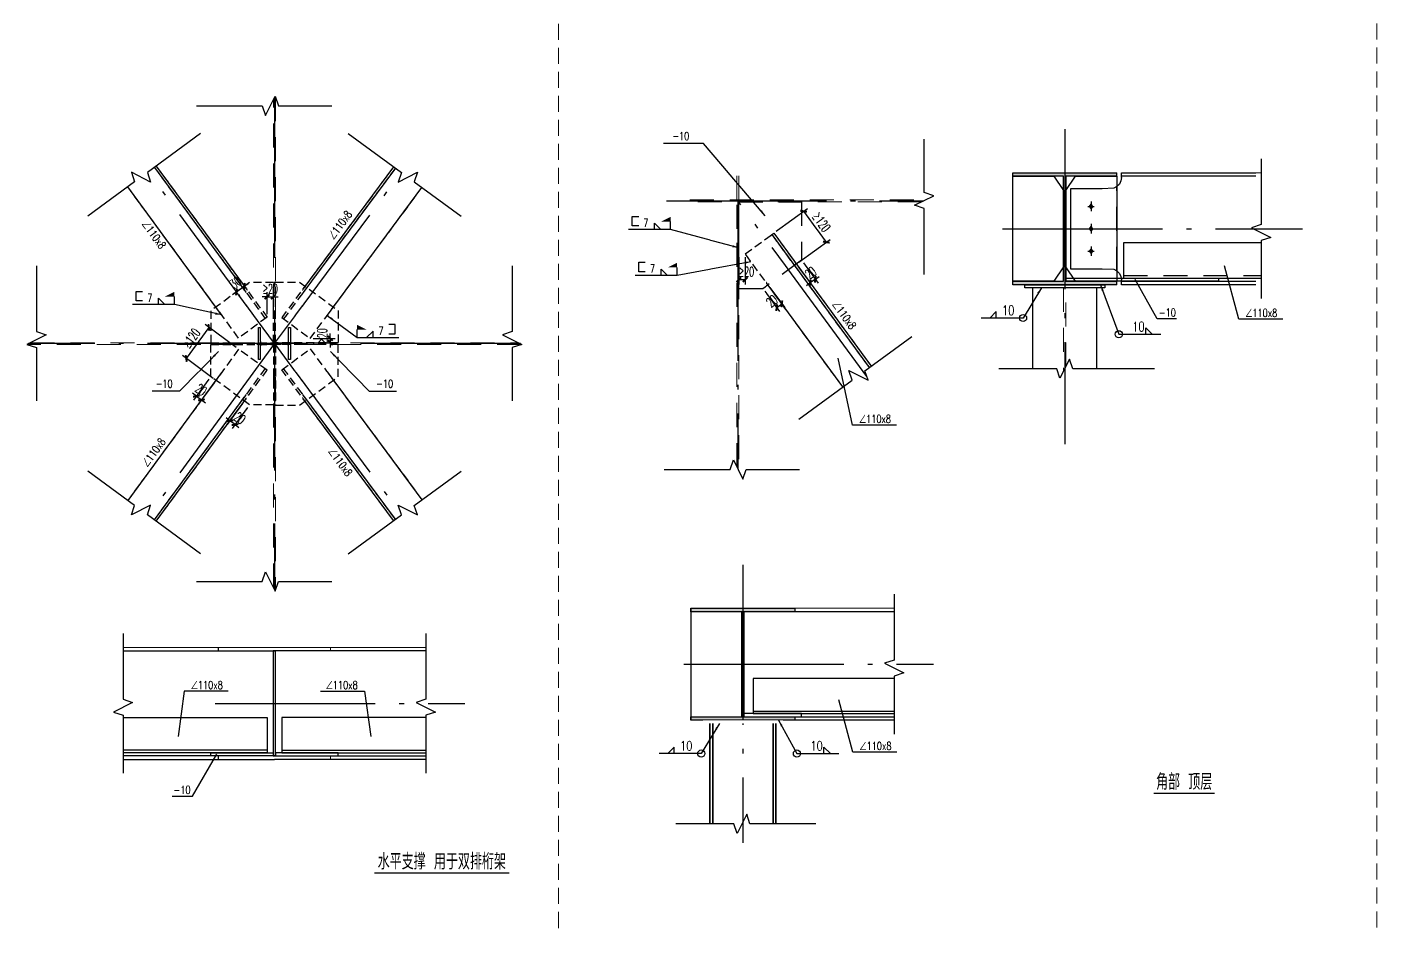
# Model space of a CAD drawing. Header units: millimetres. Extents: x 110450 to 212050, y -76471 to -19021.
# Drawn here: x 112200 to 154376, y -76471 to -48320 of the extents above; entities that cross this region are included whole.
import ezdxf
from ezdxf.enums import TextEntityAlignment as Align

# ---------------------------------------------------------------- set-up
doc = ezdxf.new("R2010")
doc.units = ezdxf.units.MM
doc.header["$LTSCALE"] = 100
for name, pattern in [('2', [5, 1.5, -1, 1.5, -1]), ('CENTER1', [13.3, 10, -1.5, 0.3, -1.5]), ('DASHED', [0.75, 0.5, -0.25]), ('HIDDEN', [0.375, 0.25, -0.125])]:
    doc.linetypes.add(name, pattern=pattern)
for name, color, linetype in [('1', 2, 'Continuous'), ('10', 7, 'Continuous'), ('60', 2, 'Continuous'), ('Continuous Line', 7, 'Continuous'), ('DIM', 144, 'Continuous'), ('LAYERDIM', 1, 'Continuous'), ('TEXT', 7, 'Continuous'), ('字符串标注', 253, 'Continuous'), ('柱', 2, 'Continuous'), ('梁构件', 4, 'Continuous'), ('轴线', 21, 'CENTER1'), ('轴线__点划线', 253, 'Continuous')]:
    doc.layers.add(name, color=color, linetype=linetype)
for name, color, linetype, lineweight in [('FRAME', 7, 'Continuous', 13), ('HIDDEN', 11, 'HIDDEN', 13), ('尺寸标注', 9, 'Continuous', 18), ('梁', 4, 'Continuous', 18)]:
    doc.layers.add(name, color=color, linetype=linetype, lineweight=lineweight)
doc.styles.add('hzfs', font='ROMANS-H.shx', dxfattribs={"width": 0.75, "bigfont": 'HZFS.shx'})
doc.styles.add('romans', font='romans.shx', dxfattribs={"width": 0.75})
doc.styles.get("Standard").update_dxf_attribs({"font": 'romans-h.shx', "width": 0.75, "bigfont": 'hzfs.shx'})
doc.styles.add('STANDRAD', font='romans-h.shx', dxfattribs={"width": 0.6, "bigfont": 'hzfs.shx'})
doc.dimstyles.new('10', dxfattribs={"dimtxt": 300, "dimasz": 150, "dimexe": 150, "dimexo": 100, "dimgap": 100, "dimtad": 1, "dimdec": 0, "dimlfac": 0.1, "dimtxsty": 'STANDRAD', "dimblk": 'ARCHTICK', "dimcen": 0.09, "dimclrd": 4, "dimclre": 4, "dimclrt": 7, "dimadec": 0, "dimazin": 0, "dimtfac": 1, "dimtdec": 0, "dimtix": 1, "dimtmove": 2, "dimatfit": 3, "dimldrblk": 'OBLIQUE', "dimfxl": 1, "dimarcsym": 0})
doc.dimstyles.new('ISO-Arrow', dxfattribs={"dimtxt": 300, "dimasz": 200, "dimexe": 100, "dimexo": 50, "dimgap": 50, "dimtad": 1, "dimdec": 0, "dimlfac": 0.2, "dimzin": 0, "dimdsep": 46, "dimtxsty": 'romans', "dimcen": 0.09, "dimclrd": 256, "dimclre": 256, "dimclrt": 7, "dimadec": 0, "dimazin": 0, "dimtfac": 1, "dimtdec": 0, "dimtix": 1, "dimtmove": 2, "dimatfit": 3, "dimfxl": 150, "dimtolj": 1, "dimtzin": 0, "dimarcsym": 0})

# ---------------------------------------------------------------- blocks, each defined once
blk = doc.blocks.new('_ArchTick')
at = {"color": 0, "linetype": 'ByBlock', "const_width": 0.4}
blk.add_lwpolyline([(-0.5, -0.5), (0.5, 0.5)], dxfattribs=at)
blk = doc.blocks.new('*D73')
at = {"layer": 'Defpoints', "color": 0, "ltscale": 5, "transparency": 16777216}
for p in [(118989, -56420), (118989, -56420), (118745, -56599)]:
    blk.add_point(p, dxfattribs=at)
at = {"layer": 'DIM', "color": 4, "lineweight": -2, "ltscale": 5, "transparency": 16777216}
for p, q in [((118745, -56599), (118989, -56420)), ((118989, -56420), (119110, -56332)), ((119048, -56501), (119078, -56541)), ((118745, -56599), (118624, -56688)), ((118804, -56680), (118834, -56720))]:
    blk.add_line(p, q, dxfattribs=at)
at = {"layer": 'DIM', "color": 4, "lineweight": -2, "ltscale": 5, "transparency": 16777216, "xscale": 150, "yscale": 150, "zscale": 150}
for p, rotation in [((118745, -56599), 36.25383773695166), ((118989, -56420), 216.2538377369517)]:
    blk.add_blockref('_ArchTick', p, dxfattribs=dict(at, rotation=rotation))
at = {"layer": 'DIM', "color": 7, "ltscale": 5, "transparency": 16777216, "insert": (118719, -56308), "char_height": 300, "attachment_point": 5, "rotation": 36.2538, "style": 'STANDRAD'}
blk.add_mtext('30', dxfattribs=at)
blk = doc.blocks.new('_OBLIQUE')
at = {"color": 0, "linetype": 'ByBlock'}
blk.add_line((-0.5, -0.5), (0.5, 0.5), dxfattribs=at)
blk = doc.blocks.new('*D74')
at = {"layer": 'Defpoints', "color": 0, "ltscale": 5, "transparency": 16777216}
for p in [(119899, -56751), (119699, -57388), (119899, -57388)]:
    blk.add_point(p, dxfattribs=at)
at = {"layer": 'DIM', "color": 4, "lineweight": -2, "ltscale": 5, "transparency": 16777216}
for p, q in [((119699, -56751), (119549, -56751)), ((119699, -57288), (119699, -56601)), ((119699, -56751), (119899, -56751)), ((119899, -57288), (119899, -56601)), ((119899, -56751), (120049, -56751))]:
    blk.add_line(p, q, dxfattribs=at)
at = {"layer": 'DIM', "color": 4, "lineweight": -2, "ltscale": 5, "transparency": 16777216, "xscale": 150, "yscale": 150, "zscale": 150}
blk.add_blockref('_ArchTick', (119699, -56751), dxfattribs=at)
at = {"layer": 'DIM', "color": 4, "lineweight": -2, "ltscale": 5, "transparency": 16777216, "xscale": 150, "yscale": 150, "zscale": 150, "rotation": 180}
blk.add_blockref('_ArchTick', (119899, -56751), dxfattribs=at)
at = {"layer": 'DIM', "color": 7, "ltscale": 5, "transparency": 16777216, "insert": (119799, -56501), "char_height": 300, "attachment_point": 5, "style": 'STANDRAD'}
blk.add_mtext('≥20', dxfattribs=at)
blk = doc.blocks.new('*D75')
at = {"layer": 'Defpoints', "color": 0, "ltscale": 5, "transparency": 16777216}
for p in [(117941, -59239), (118102, -59357), (117651, -59972)]:
    blk.add_point(p, dxfattribs=at)
at = {"layer": 'DIM', "color": 4, "lineweight": -2, "ltscale": 5, "transparency": 16777216}
for p, q in [((117882, -59319), (117401, -59975)), ((118043, -59437), (117562, -60093)), ((117490, -59854), (117369, -59765)), ((117490, -59854), (117651, -59972)), ((117651, -59972), (117772, -60061))]:
    blk.add_line(p, q, dxfattribs=at)
at = {"layer": 'DIM', "color": 4, "lineweight": -2, "ltscale": 5, "transparency": 16777216, "xscale": 150, "yscale": 150, "zscale": 150}
for p, rotation in [((117490, -59854), 323.7466808958038), ((117651, -59972), 143.7466808958038)]:
    blk.add_blockref('_ArchTick', p, dxfattribs=dict(at, rotation=rotation))
at = {"layer": 'DIM', "color": 7, "ltscale": 5, "transparency": 16777216, "insert": (117636, -59654), "char_height": 300, "attachment_point": 5, "rotation": 323.7467, "style": 'STANDRAD'}
blk.add_mtext('20', dxfattribs=at)
blk = doc.blocks.new('*D76')
at = {"layer": 'Defpoints', "color": 0, "ltscale": 5, "transparency": 16777216}
for p in [(118989, -60007), (119150, -60126), (118538, -60622)]:
    blk.add_point(p, dxfattribs=at)
at = {"layer": 'DIM', "color": 4, "lineweight": -2, "ltscale": 5, "transparency": 16777216}
for p, q in [((118930, -60088), (118449, -60743)), ((119091, -60206), (118611, -60862)), ((118538, -60622), (118417, -60534)), ((118699, -60741), (118538, -60622)), ((118699, -60741), (118820, -60829))]:
    blk.add_line(p, q, dxfattribs=at)
at = {"layer": 'DIM', "color": 4, "lineweight": -2, "ltscale": 5, "transparency": 16777216, "xscale": 150, "yscale": 150, "zscale": 150}
for p, rotation in [((118538, -60622), 323.7456436305831), ((118699, -60741), 143.7456436305831)]:
    blk.add_blockref('_ArchTick', p, dxfattribs=dict(at, rotation=rotation))
at = {"layer": 'DIM', "color": 7, "ltscale": 5, "transparency": 16777216, "insert": (118846, -60541), "char_height": 300, "attachment_point": 5, "rotation": 323.7456, "style": 'STANDRAD'}
blk.add_mtext('20', dxfattribs=at)
blk = doc.blocks.new('*D77')
at = {"layer": 'Defpoints', "color": 0, "ltscale": 5, "transparency": 16777216}
for p in [(118812, -58389), (117174, -58676), (118102, -59357)]:
    blk.add_point(p, dxfattribs=at)
at = {"layer": 'DIM', "color": 4, "lineweight": -2, "ltscale": 5, "transparency": 16777216}
for p, q in [((117883, -57708), (117174, -58676)), ((118731, -58330), (117762, -57620)), ((118021, -59298), (117053, -58587))]:
    blk.add_line(p, q, dxfattribs=at)
at = {"layer": 'DIM', "color": 4, "lineweight": -2, "ltscale": 5, "transparency": 16777216, "xscale": 150, "yscale": 150, "zscale": 150}
for p, rotation in [((117883, -57708), 53.74616226291613), ((117174, -58676), 233.7461622629162)]:
    blk.add_blockref('_ArchTick', p, dxfattribs=dict(at, rotation=rotation))
at = {"layer": 'DIM', "color": 7, "ltscale": 5, "transparency": 16777216, "insert": (117327, -58044), "char_height": 300, "attachment_point": 5, "rotation": 53.7462, "style": 'STANDRAD'}
blk.add_mtext('≥120', dxfattribs=at)
blk = doc.blocks.new('*D78')
at = {"layer": 'Defpoints', "color": 0, "ltscale": 5, "transparency": 16777216}
for p in [(121043, -58050), (121043, -58183), (121676, -58183)]:
    blk.add_point(p, dxfattribs=at)
at = {"layer": 'DIM', "color": 4, "lineweight": -2, "ltscale": 5, "transparency": 16777216}
for p, q in [((121143, -58050), (121826, -58050)), ((121143, -58183), (121826, -58183)), ((121676, -58050), (121676, -57900)), ((121676, -58050), (121676, -58183)), ((121676, -58183), (121676, -58333))]:
    blk.add_line(p, q, dxfattribs=at)
at = {"layer": 'DIM', "color": 4, "lineweight": -2, "ltscale": 5, "transparency": 16777216, "xscale": 150, "yscale": 150, "zscale": 150}
for p, rotation in [((121676, -58050), 270), ((121676, -58183), 90)]:
    blk.add_blockref('_ArchTick', p, dxfattribs=dict(at, rotation=rotation))
at = {"layer": 'DIM', "color": 7, "ltscale": 5, "transparency": 16777216, "insert": (121426, -57972), "char_height": 300, "attachment_point": 5, "rotation": 90, "style": 'STANDRAD'}
blk.add_mtext('≥20', dxfattribs=at)
blk = doc.blocks.new('*D6')
at = {"layer": 'Defpoints', "color": 0, "ltscale": 5, "transparency": 16777216}
for p in [(135527, -54761), (137171, -55043), (136237, -55729)]:
    blk.add_point(p, dxfattribs=at)
at = {"layer": 'DIM', "color": 4, "lineweight": -2, "ltscale": 5, "transparency": 16777216}
for p, q in [((135608, -54702), (136582, -53987)), ((136461, -54076), (137171, -55043)), ((136317, -55669), (137292, -54955))]:
    blk.add_line(p, q, dxfattribs=at)
at = {"layer": 'DIM', "color": 4, "lineweight": -2, "ltscale": 5, "transparency": 16777216, "xscale": 150, "yscale": 150, "zscale": 150}
for p, rotation in [((136461, -54076), 126.2538377371842), ((137171, -55043), 306.2538377371842)]:
    blk.add_blockref('_ArchTick', p, dxfattribs=dict(at, rotation=rotation))
at = {"layer": 'DIM', "color": 7, "ltscale": 5, "transparency": 16777216, "insert": (137018, -54412), "char_height": 300, "attachment_point": 5, "rotation": 306.2538, "style": 'STANDRAD'}
blk.add_mtext('≥120', dxfattribs=at)
blk = doc.blocks.new('*D11')
at = {"layer": 'Defpoints', "color": 0, "ltscale": 5, "transparency": 16777216}
for p in [(134440, -55411), (134640, -55411), (134440, -56215)]:
    blk.add_point(p, dxfattribs=at)
at = {"layer": 'DIM', "color": 4, "lineweight": -2, "ltscale": 5, "transparency": 16777216}
for p, q in [((134440, -55511), (134440, -56365)), ((134640, -55511), (134640, -56365)), ((134640, -56215), (134440, -56215))]:
    blk.add_line(p, q, dxfattribs=at)
at = {"layer": 'DIM', "color": 4, "lineweight": -2, "ltscale": 5, "transparency": 16777216, "xscale": 150, "yscale": 150, "zscale": 150, "rotation": 180}
blk.add_blockref('_ArchTick', (134440, -56215), dxfattribs=at)
at = {"layer": 'DIM', "color": 4, "lineweight": -2, "ltscale": 5, "transparency": 16777216, "xscale": 150, "yscale": 150, "zscale": 150}
blk.add_blockref('_ArchTick', (134640, -56215), dxfattribs=at)
at = {"layer": 'DIM', "color": 7, "ltscale": 5, "transparency": 16777216, "insert": (134677, -55965), "char_height": 300, "attachment_point": 5, "style": 'STANDRAD'}
blk.add_mtext('≥20', dxfattribs=at)
blk = doc.blocks.new('*D12')
at = {"layer": 'Defpoints', "color": 0, "ltscale": 5, "transparency": 16777216}
for p in [(135188, -56497), (135350, -56379), (135782, -56969)]:
    blk.add_point(p, dxfattribs=at)
at = {"layer": 'DIM', "color": 4, "lineweight": -2, "ltscale": 5, "transparency": 16777216}
for p, q in [((135409, -56460), (135871, -57089)), ((135248, -56578), (135709, -57208)), ((135621, -57087), (135782, -56969))]:
    blk.add_line(p, q, dxfattribs=at)
at = {"layer": 'DIM', "color": 4, "lineweight": -2, "ltscale": 5, "transparency": 16777216, "xscale": 150, "yscale": 150, "zscale": 150}
for p, rotation in [((135782, -56969), 36.25383773718661), ((135621, -57087), 216.2538377371866)]:
    blk.add_blockref('_ArchTick', p, dxfattribs=dict(at, rotation=rotation))
at = {"layer": 'DIM', "color": 7, "ltscale": 5, "transparency": 16777216, "insert": (135473, -56885), "char_height": 300, "attachment_point": 5, "rotation": 36.2538, "style": 'STANDRAD'}
blk.add_mtext('20', dxfattribs=at)
blk = doc.blocks.new('*D13')
at = {"layer": 'Defpoints', "color": 0, "ltscale": 5, "transparency": 16777216}
for p in [(136398, -55610), (136237, -55729), (136669, -56318)]:
    blk.add_point(p, dxfattribs=at)
at = {"layer": 'DIM', "color": 4, "lineweight": -2, "ltscale": 5, "transparency": 16777216}
for p, q in [((136296, -55809), (136758, -56439)), ((136457, -55691), (136919, -56321)), ((136669, -56318), (136548, -56407)), ((136830, -56200), (136669, -56318)), ((136830, -56200), (136951, -56111))]:
    blk.add_line(p, q, dxfattribs=at)
at = {"layer": 'DIM', "color": 4, "lineweight": -2, "ltscale": 5, "transparency": 16777216, "xscale": 150, "yscale": 150, "zscale": 150}
for p, rotation in [((136830, -56200), 216.2538377367563), ((136669, -56318), 36.25383773675632)]:
    blk.add_blockref('_ArchTick', p, dxfattribs=dict(at, rotation=rotation))
at = {"layer": 'DIM', "color": 7, "ltscale": 5, "transparency": 16777216, "insert": (136683, -55998), "char_height": 300, "attachment_point": 5, "rotation": 36.2538, "style": 'STANDRAD'}
blk.add_mtext('20', dxfattribs=at)

msp = doc.modelspace()

# ---------------------------------------------------------------- hatches: boundary and pattern name
at = {"layer": 'DIM', "ltscale": 5}
h = msp.add_hatch(color=127, dxfattribs=at)
h.dxf.hatch_style = 1
h.paths.add_polyline_path([(146244.6, -56263.5), (146244.6, -56373.5), (142994.6, -56373.5), (142994.6, -56263.5), (144584.6, -56263.5), (144584.6, -52983.5), (142994.6, -52983.5), (142994.6, -52873.5), (146244.6, -52873.5), (146244.6, -52983.5), (144654.6, -52983.5), (144654.6, -56263.5)])
h = msp.add_hatch(color=127, dxfattribs=at)
h.dxf.hatch_style = 1
h.paths.add_polyline_path([(136189.6, -69871.1), (136189.6, -69981.1), (132939.6, -69981.1), (132939.6, -69871.1), (134529.6, -69871.1), (134529.6, -66591.1), (132939.6, -66591.1), (132939.6, -66481.1), (136189.6, -66481.1), (136189.6, -66591.1), (134599.6, -66591.1), (134599.6, -69871.1)])

# ---------------------------------------------------------------- linework, layer by layer
at = {"linetype": '2', "ltscale": 5, "extrusion": (-7.49644e-08, 4.49787e-08, 1)}
msp.add_line((146457.5, -56086.5), (150754.9, -56087.2), dxfattribs=at)
at = {"ltscale": 5}
for points in [[(131309.3, -54536.6), (131109.3, -54536.6), (131109.3, -54236.6), (131309.3, -54236.6)], [(131516.9, -55968.9), (131316.9, -55968.9), (131316.9, -55668.9), (131516.9, -55668.9)], [(115812.6, -56879.2), (115612.6, -56879.2), (115612.6, -56579.2), (115812.6, -56579.2)]]:
    msp.add_lwpolyline(points, dxfattribs=at)
at = {"linetype": '2', "ltscale": 5}
msp.add_lwpolyline([(150754.9, -55063.5), (146457.6, -55063.5), (146457.4, -56163.5), (150754.9, -56163.5)], dxfattribs=at)
at = {"layer": '10', "ltscale": 5}
for p, q in [((145341.9, -53923.5), (145541.9, -53923.5)), ((145441.9, -53773.5), (145441.9, -54073.5)), ((145341.9, -54623.5), (145541.9, -54623.5)), ((145441.9, -54473.5), (145441.9, -54773.5)), ((145441.9, -55173.5), (145441.9, -55473.5)), ((145341.9, -55323.5), (145541.9, -55323.5))]:
    msp.add_line(p, q, dxfattribs=at)
at = {"layer": '10', "color": 1, "ltscale": 5}
for p, q in [((145391.9, -53923.5), (145441.9, -53858.5)), ((145441.9, -53988.5), (145391.9, -53923.5)), ((145441.9, -53858.5), (145491.9, -53923.5)), ((145491.9, -53923.5), (145441.9, -53988.5)), ((145391.9, -54623.5), (145441.9, -54558.5)), ((145441.9, -54688.5), (145391.9, -54623.5)), ((145441.9, -54558.5), (145491.9, -54623.5)), ((145491.9, -54623.5), (145441.9, -54688.5)), ((145391.9, -55323.5), (145441.9, -55258.5)), ((145441.9, -55388.5), (145391.9, -55323.5)), ((145441.9, -55258.5), (145491.9, -55323.5)), ((145491.9, -55323.5), (145441.9, -55388.5))]:
    msp.add_line(p, q, dxfattribs=at)
at = {"layer": '10', "ltscale": 5}
for centre, start, end in [((145441.9, -53923.5), 0, 180), ((145441.9, -53923.5), 180, 0), ((145441.9, -54623.5), 0, 180), ((145441.9, -54623.5), 180, 0), ((145441.9, -55323.5), 0, 180), ((145441.9, -55323.5), 180, 0)]:
    msp.add_arc(centre, 7.5, start, end, dxfattribs=at)
at = {"layer": '60', "ltscale": 5, "extrusion": (4.37114e-08, 4.37114e-08, 1)}
msp.add_line((143619.6, -58995.2), (143619.6, -56473.5), dxfattribs=at)
at = {"layer": '60', "ltscale": 5, "extrusion": (-1, 4.37114e-08, 1.74846e-07)}
msp.add_line((145619.6, -58995.2), (145619.6, -56473.5), dxfattribs=at)
at = {"layer": '60', "ltscale": 5}
msp.add_line((134885.7, -69691.1), (139293.1, -69691.1), dxfattribs=at)
at = {"layer": '60', "ltscale": 5, "extrusion": (1, -2.22045e-16, -8.43216e-09)}
for p, q in [((133534.6, -70081.1), (133534.6, -73217.2)), ((135506.6, -70081.1), (135506.6, -73217.2))]:
    msp.add_line(p, q, dxfattribs=at)
at = {"layer": '60', "ltscale": 5, "extrusion": (-1.54543e-07, 9.27259e-08, -1)}
for p, q in [((133534.6, -73217.2), (133534.6, -70081.1)), ((133622.6, -70081.1), (133622.6, -73217.2)), ((135506.6, -73217.2), (135506.6, -70081.1)), ((135594.6, -70081.1), (135594.6, -73217.2))]:
    msp.add_line(p, q, dxfattribs=at)
at = {"layer": '60', "ltscale": 5, "extrusion": (-1, 2.22045e-16, 3.09086e-08)}
for p, q in [((133622.6, -73217.2), (133622.6, -70081.1)), ((135594.6, -73217.2), (135594.6, -70081.1))]:
    msp.add_line(p, q, dxfattribs=at)
at = {"layer": '60', "ltscale": 5, "extrusion": (7.49644e-08, 4.49787e-08, 1)}
msp.add_line((119698.7, -70917.7), (115200.8, -70918.6), dxfattribs=at)
at = {"layer": '60', "ltscale": 5, "extrusion": (-7.49644e-08, 4.49787e-08, 1)}
msp.add_line((120159.8, -70917.7), (124657.8, -70918.6), dxfattribs=at)
at = {"layer": '60', "ltscale": 5}
for points in [[(150754.9, -55063.5), (146457.6, -55063.5), (146457.4, -56163.5), (150754.9, -56163.5)], [(139293.1, -68671.1), (134886, -68671.1), (134885.7, -69771.1), (139293.1, -69771.1)], [(115200.8, -69894.7), (119698.5, -69894.7), (119698.8, -70994.7), (115200.8, -70994.7)], [(124657.8, -69894.7), (120160, -69894.7), (120159.8, -70994.7), (124657.8, -70994.7)]]:
    msp.add_lwpolyline(points, dxfattribs=at)
at = {"layer": 'Continuous Line', "color": 7, "ltscale": 5}
msp.add_line((146244.6, -52983.5), (146244.6, -56263.5), dxfattribs=at)
at = {"layer": 'Continuous Line', "ltscale": 5}
msp.add_lwpolyline([(145869.6, -56373.5), (145869.6, -56473.5), (143369.6, -56473.5), (143369.6, -56373.5)], close=True, dxfattribs=at)
at = {"layer": 'DIM', "ltscale": 5}
for p, q in [((132304.5, -54651.4), (132304.5, -54401.4)), ((132004.5, -54651.4), (131804.5, -54451.4)), ((131804.5, -54651.4), (131804.5, -54451.4)), ((132212, -56083.7), (132012, -55883.7)), ((132012, -56083.7), (132012, -55883.7)), ((132512, -56083.7), (132512, -55833.7)), ((116507.7, -56994), (116307.7, -56794)), ((116307.7, -56994), (116307.7, -56794)), ((116807.7, -56994), (116807.7, -56744)), ((142275.5, -57412.4), (142475.5, -57212.4)), ((142475.5, -57412.4), (142475.5, -57212.4)), ((147354.5, -57919.5), (147154.5, -57719.5)), ((147154.5, -57919.5), (147154.5, -57719.5)), ((132220.5, -71020), (132420.5, -70820)), ((132420.5, -71020), (132420.5, -70820)), ((137297.4, -71020), (137097.4, -70820)), ((137097.4, -71020), (137097.4, -70820)), ((117371, -72349.7), (118128.9, -71042.1))]:
    msp.add_line(p, q, dxfattribs=at)
for points in [[(149421.1, -56263.5), (144654.6, -56263.5), (144654.6, -56163.5), (149421.1, -56163.5)], [(119894.3, -71094.7), (119964.3, -71094.7), (119964.3, -67814.7), (119894.3, -67814.7)], [(134599.6, -69871.1), (136398.1, -69871.1), (136398.1, -69771.1), (134599.6, -69771.1)], [(119894.3, -71094.7), (117940.8, -71094.7), (117940.8, -70994.7), (119894.3, -70994.7)], [(119964.3, -71094.7), (121917.8, -71094.7), (121917.8, -70994.7), (119964.3, -70994.7)]]:
    msp.add_lwpolyline(points, close=True, dxfattribs=at)
at = {"layer": 'DIM', "linetype": 'ByBlock', "ltscale": 5}
for centre in [(143319.5, -57412.4), (146310.5, -57919.5), (133264.5, -71020), (136253.4, -71020)]:
    msp.add_circle(centre, 110.7, dxfattribs=at)
at = {"layer": 'DIM', "ltscale": 5}
for points in [[(132304.5, -54401.4), (132004.5, -54401.4), (132304.5, -54251.4)], [(132512, -55833.7), (132212, -55833.7), (132512, -55683.7)], [(116807.7, -56744), (116507.7, -56744), (116807.7, -56594)]]:
    msp.add_solid(points, dxfattribs=at)
at = {"layer": 'HIDDEN', "linetype": '2', "ltscale": 5, "extrusion": (-1.19249e-08, 4.37114e-08, -1)}
for p, q in [((144584.1, -56473.5), (144584.1, -59066.2)), ((144655.1, -58924.2), (144655.1, -56473.5))]:
    msp.add_line(p, q, dxfattribs=at)
at = {"layer": 'LAYERDIM', "color": 6}
for p, q in [((147401.3, -72255.2), (149301.3, -72255.2)), ((123059.2, -74743), (127259.2, -74743))]:
    msp.add_line(p, q, dxfattribs=at)
at = {"layer": '字符串标注', "color": 7, "ltscale": 5}
for p, q in [((150056.3, -57449.2), (149614.4, -55780.2)), ((147508.6, -57438.1), (146818.7, -56205.3)), ((148115.1, -57438.1), (147508.6, -57438.1)), ((151431.8, -57449.2), (150056.3, -57449.2)), ((137987.6, -60760.2), (137545.8, -58666.8)), ((139363.2, -60760.2), (137987.6, -60760.2)), ((117113.1, -69075), (116918, -70489.8)), ((118488.7, -69075), (117113.1, -69075)), ((121369.9, -69075), (122745.5, -69075)), ((122745.5, -69075), (122940.6, -70489.8)), ((138003, -70978.9), (137561.2, -69344.7)), ((139378.6, -70978.9), (138003, -70978.9)), ((116734.4, -72349.7), (117371, -72349.7))]:
    msp.add_line(p, q, dxfattribs=at)
at = {"layer": '尺寸标注', "color": 7, "ltscale": 5}
for p, q in [((146394.6, -52873.5), (150754.9, -52873.5)), ((132939.6, -66481.1), (139293.1, -66481.1)), ((119929.3, -67704.7), (115200.8, -67704.7)), ((119929.3, -67704.7), (124657.8, -67704.7)), ((121679.3, -67704.7), (121679.3, -67814.7)), ((121679.3, -71094.7), (121679.3, -71204.7))]:
    msp.add_line(p, q, dxfattribs=at)
at = {"layer": '梁', "color": 3, "linetype": 'HIDDEN', "ltscale": 20}
for p, q in [((128804.7, -76470.8), (128804.7, -47745.8)), ((154376.1, -76460), (154376.1, -47735))]:
    msp.add_line(p, q, dxfattribs=at)
at = {"layer": '梁构件', "ltscale": 5}
for p, q in [((142994.6, -52983.5), (142994.6, -52873.5)), ((142994.6, -52873.5), (146244.6, -52873.5)), ((144584.6, -52983.5), (142994.6, -52983.5)), ((144584.6, -56263.5), (144584.6, -52983.5)), ((146244.6, -52983.5), (144654.6, -52983.5)), ((144654.6, -52983.5), (144654.6, -56263.5)), ((146244.6, -52983.5), (146244.6, -52873.5)), ((146377.5, -53131.6), (146327.8, -53229.2)), ((146394.6, -53023.5), (146377.5, -53131.6)), ((146394.6, -52873.5), (150592.2, -52873.5)), ((146394.6, -53023.5), (146394.6, -52873.5)), ((150592.2, -52983.5), (146394.6, -52983.5)), ((145794.6, -53373.5), (144804.6, -53373.5)), ((144804.6, -53373.5), (144804.6, -55873.5)), ((146152.8, -53356.3), (145794.6, -53373.5)), ((146250.3, -53306.6), (146152.8, -53356.3)), ((146327.8, -53229.2), (146250.3, -53306.6)), ((144804.6, -55873.5), (145794.6, -55873.5)), ((145794.6, -55873.5), (146152.8, -55890.6)), ((146152.8, -55890.6), (146250.3, -55940.3)), ((146250.3, -55940.3), (146327.8, -56017.7)), ((146327.8, -56017.7), (146377.5, -56115.3)), ((142994.6, -56373.5), (142994.6, -56263.5)), ((142994.6, -56263.5), (144584.6, -56263.5)), ((146244.6, -56373.5), (142994.6, -56373.5)), ((144654.6, -56263.5), (146244.6, -56263.5)), ((146244.6, -56373.5), (146244.6, -56263.5)), ((146377.5, -56115.3), (146394.6, -56223.5)), ((146394.6, -56373.5), (146394.6, -56223.5)), ((146394.6, -56263.5), (150592.2, -56263.5)), ((150592.2, -56373.5), (146394.6, -56373.5))]:
    msp.add_line(p, q, dxfattribs=at)
at = {"layer": '梁构件', "color": 2, "ltscale": 5}
for p, q in [((142994.6, -52983.5), (144284.6, -52983.5)), ((142994.6, -56263.5), (142994.6, -52983.5)), ((144284.6, -52983.5), (144584.6, -53433.5)), ((144654.6, -53433.5), (144954.6, -52983.5)), ((144954.6, -52983.5), (146244.6, -52983.5)), ((146244.6, -52983.5), (146244.6, -53309.5)), ((144584.6, -53433.5), (144584.6, -55813.5)), ((144654.6, -55813.5), (144654.6, -53433.5)), ((144584.6, -55813.5), (144284.6, -56263.5)), ((144954.6, -56263.5), (144654.6, -55813.5)), ((146244.6, -55937.4), (146244.6, -56263.5)), ((144284.6, -56263.5), (142994.6, -56263.5)), ((146244.6, -56263.5), (144954.6, -56263.5))]:
    msp.add_line(p, q, dxfattribs=at)
at = {"layer": '梁构件', "color": 2, "linetype": '2', "ltscale": 5}
msp.add_line((146244.6, -55937.4), (146244.6, -53309.5), dxfattribs=at)
at = {"layer": '梁构件', "color": 7, "ltscale": 5}
for p, q in [((132939.6, -66481.1), (132939.6, -69981.1)), ((139293.1, -66591.1), (132939.6, -66591.1)), ((115200.8, -67814.7), (119929.3, -67814.7)), ((118179.3, -67814.7), (118179.3, -67704.7)), ((124657.8, -67814.7), (119929.3, -67814.7)), ((132939.6, -69871.1), (139293.1, -69871.1)), ((139293.1, -69981.1), (132939.6, -69981.1)), ((119929.3, -71094.7), (115200.8, -71094.7)), ((115200.8, -71204.7), (119929.3, -71204.7)), ((118179.3, -71204.7), (118179.3, -71094.7)), ((119929.3, -71094.7), (124657.8, -71094.7)), ((124657.8, -71204.7), (119929.3, -71204.7))]:
    msp.add_line(p, q, dxfattribs=at)
msp.add_lwpolyline([(135406.4, -69871.1), (136189.6, -69871.1), (136189.6, -69981.1), (132939.6, -69981.1), (132939.6, -69871.1), (134529.6, -69871.1), (134529.6, -66591.1), (132939.6, -66591.1), (132939.6, -66481.1), (136189.6, -66481.1), (136189.6, -66591.1), (134599.6, -66591.1), (134599.6, -69871.1), (136189.6, -69871.1)], dxfattribs=at)
at = {"layer": '轴线', "ltscale": 5, "extrusion": (0, -1, 2.22045e-16)}
for p, q in [((144619.6, -51512.6), (144619.6, -61355.5)), ((134564.6, -65120.2), (134564.6, -73811.1))]:
    msp.add_line(p, q, dxfattribs=at)
at = {"layer": '轴线', "ltscale": 5}
for p, q in [((142676.9, -54623.5), (152051.9, -54623.5)), ((132715.1, -68231.1), (140516.3, -68231.1)), ((118079.8, -69454.7), (125881, -69454.7))]:
    msp.add_line(p, q, dxfattribs=at)
at = {"layer": '轴线__点划线', "color": 7, "ltscale": 5}
for points in [[(117623.4, -51648.8), (115963.2, -52866.2), (116060, -53167.3), (115463.2, -52860.8), (115560, -53161.9), (114098.2, -54233.9)], [(122235.2, -51648.8), (123895.4, -52866.2), (123798.6, -53167.3), (124395.4, -52860.8), (124298.6, -53161.9), (125760.4, -54233.9)], [(150754.9, -52434.7), (150754.9, -54493.4), (150454.9, -54593.4), (151054.9, -54893.4), (150754.9, -54993.4), (150754.9, -56806.1)], [(136314.5, -60571.2), (137974.6, -59353.8), (137877.9, -59052.7), (138474.6, -59359.1), (138377.8, -59058.1), (139839.6, -57986.1)], [(147428.3, -58995.2), (144869.6, -58995.2), (144769.6, -58695.2), (144469.6, -59295.2), (144369.6, -58995.2), (142556.9, -58995.2)], [(117623.4, -64778.8), (115963.2, -63561.3), (116060, -63260.3), (115463.2, -63566.7), (115560, -63265.6), (114098.2, -62193.7)], [(122235.2, -64778.8), (123895.4, -63561.3), (123798.6, -63260.3), (124395.4, -63566.7), (124298.6, -63265.6), (125760.4, -62193.7)], [(139293.1, -66042.3), (139293.1, -68101), (138993.1, -68201), (139593.1, -68501), (139293.1, -68601), (139293.1, -70413.7)], [(115200.8, -67265.9), (115200.8, -69324.7), (115500.8, -69424.7), (114900.8, -69724.7), (115200.8, -69824.7), (115200.8, -71637.4)], [(124657.8, -67265.9), (124657.8, -69324.7), (124357.8, -69424.7), (124957.8, -69724.7), (124657.8, -69824.7), (124657.8, -71637.4)], [(136843.4, -73217.2), (134784.6, -73217.2), (134684.6, -72917.2), (134384.6, -73517.2), (134284.6, -73217.2), (132471.9, -73217.2)]]:
    msp.add_lwpolyline(points, dxfattribs=at)

# ---------------------------------------------------------------- texts
at = {"layer": '1', "style": 'hzfs', "width": 0.75}
for s, p in [('角部 顶层', (148351.3, -71905.2)), ('水平支撑 用于双排桁架', (125159.2, -74393))]:
    msp.add_text(s, height=500, dxfattribs=at).set_placement(p, align=Align.MIDDLE_CENTER)
at = {"layer": 'TEXT', "color": 7, "ltscale": 5, "width": 0.75}
for p in [(132626.9, -51728), (116485.4, -59464.6, 300), (123373.2, -59464.6, 300)]:
    msp.add_text('-10', height=250, dxfattribs=at).set_placement(p, align=Align.MIDDLE_CENTER)
at = {"layer": 'TEXT', "ltscale": 5, "width": 0.75}
for s, height, p in [('7', 250, (131453.6, -54561.4)), ('7', 250, (131661.1, -55993.7)), ('7', 250, (115956.9, -56904)), ('10', 300, (142659.4, -57322.4)), ('10', 300, (146729.5, -57829.5)), ('10', 300, (132604.5, -70930)), ('10', 300, (136672.4, -70930))]:
    msp.add_text(s, height=height, dxfattribs=at).set_placement(p)
at = {"layer": '字符串标注', "color": 7, "ltscale": 5, "width": 0.75}
for rotation, p in [(53.74608, (122077.6, -54578.4)), (306.25384, (116066.9, -54882)), (306.25384, (137631.5, -57393.6)), (53.74616, (116255.5, -61683.9)), (306.25392, (121888.9, -61987.5))]:
    msp.add_text('∠110x8', height=250, rotation=rotation, dxfattribs=at).set_placement(p, align=Align.CENTER)
for s, p in [('-10', (147827.3, -57368.2)), ('∠110x8', (150764.9, -57379.2)), ('∠110x8', (138696.2, -60690.2)), ('∠110x8', (117821.8, -69005)), ('∠110x8', (122036.8, -69005)), ('∠110x8', (138711.7, -70909)), ('-10', (117045.6, -72279.7))]:
    msp.add_text(s, height=250, dxfattribs=at).set_placement(p, align=Align.CENTER)

# ---------------------------------------------------------------- leaders
at = {"layer": 'DIM', "color": 0, "ltscale": 5}
for points in [[(143890, -56473.5), (143319.5, -57412.4), (142009.7, -57412.4)], [(145740, -56373.5), (146310.5, -57919.5), (147620.3, -57919.5)]]:
    msp.add_leader(points, dimstyle='ISO-Arrow', dxfattribs=at)

# ---------------------------------------------------------------- wipeouts: each hides what was drawn before it
at = {"ltscale": 5}
for points in [[(135188.5, -56497.3), (134440.1, -56497.3), (134440.1, -53779), (136398.1, -53779), (136398.1, -55610.3)], [(120708.1, -60138.5), (119959.8, -60138.5), (119959.8, -56289), (120708.1, -56289), (121917.8, -57176.1), (121917.8, -59251.5)]]:
    msp.add_wipeout(points, dxfattribs=at).dxf.layer = 'FRAME'

# ---------------------------------------------------------------- next in the draw order: linework, layer by layer
at = {"layer": '60', "ltscale": 5, "extrusion": (8.07838e-08, 3.34174e-08, 1)}
msp.add_line((123708.1, -52728.8), (120215.3, -57436.4), dxfattribs=at)
at = {"layer": '60', "ltscale": 5, "extrusion": (8.07838e-08, -3.34174e-08, 1)}
msp.add_line((123708.1, -63698.7), (120215.3, -58991.2), dxfattribs=at)
at = {"layer": '60', "ltscale": 5}
for points in [[(123651.5, -52687.3), (120159.8, -57395.2), (120159.8, -57395.2), (121043.3, -58050.5), (124538.5, -53337.8)], [(137686.3, -59565.2), (134640.1, -55411.4), (135527, -54760.7), (138573.3, -58914.7)], [(123651.5, -63740.2), (120159.8, -59032.4), (120159.8, -59032.4), (121043.3, -58377.1), (124538.5, -63089.7)]]:
    msp.add_lwpolyline(points, dxfattribs=at)

# ---------------------------------------------------------------- next in the draw order: dimensions: what is measured, and where the dimension line sits
at = {"layer": 'DIM', "ltscale": 5}
dim = msp.add_linear_dim(base=(136669.1, -56318), p1=(136398.1, -55610.3), p2=(136236.8, -55728.6), angle=216.25384, dimstyle='10', dxfattribs=at)
dim.commit()
dim.dimension.update_dxf_attribs({"geometry": '*D13', "text_midpoint": (136682.5, -55998.1), "dimtype": 129})

# ---------------------------------------------------------------- next in the draw order: wipeouts: each hides what was drawn before it
at = {"ltscale": 5}
for points, layer in [([(133314.6, -69981.1), (135814.6, -69981.1), (135814.6, -70081.1), (133314.6, -70081.1)], 'DIM'), ([(119150.4, -60125.6), (119898.8, -60125.6), (119898.8, -56302), (119150.4, -56302), (117940.8, -57189), (117940.8, -59238.5)], 'FRAME')]:
    msp.add_wipeout(points, dxfattribs=at).dxf.layer = layer

# ---------------------------------------------------------------- next in the draw order: linework, layer by layer
at = {"layer": '60', "ltscale": 5, "extrusion": (-8.06022e-08, 3.38529e-08, 1)}
msp.add_line((116179.5, -52707.6), (119643.1, -57428.8), dxfattribs=at)
at = {"layer": '60', "ltscale": 5, "extrusion": (-8.06022e-08, -3.38529e-08, 1)}
msp.add_line((116179.5, -63720), (119643.1, -58998.7), dxfattribs=at)
at = {"layer": '60', "ltscale": 5}
for points in [[(116236.1, -52666.1), (119698.8, -57387.9)], [(119698.8, -57387.9), (118811.7, -58038.4), (115349.1, -53316.6)], [(119698.8, -59039.6), (118811.7, -58389.1), (115349.1, -63111)], [(116236.1, -63761.5), (119698.8, -59039.6)]]:
    msp.add_lwpolyline(points, dxfattribs=at)

# ---------------------------------------------------------------- next in the draw order: dimensions: what is measured, and where the dimension line sits
at = {"layer": 'DIM', "ltscale": 5}
dim = msp.add_linear_dim(base=(117651, -59972), p1=(117940.8, -59238.5), p2=(118102.1, -59356.8), angle=323.74668, text='20', dimstyle='10', dxfattribs=at)
dim.commit()
dim.dimension.update_dxf_attribs({"geometry": '*D75', "text_midpoint": (117636.3, -59653.8), "dimtype": 129})

# ---------------------------------------------------------------- next in the draw order: leaders
at = {"layer": 'DIM', "color": 0, "ltscale": 5}
for points in [[(118280, -57313.3), (116807.7, -56994), (115497.9, -56994)], [(135682.9, -69981.1), (136253.4, -71020), (137563.2, -71020)], [(133835, -70081.1), (133264.5, -71020), (131954.7, -71020)]]:
    msp.add_leader(points, dimstyle='ISO-Arrow', dxfattribs=at)

# ---------------------------------------------------------------- next in the draw order: wipeouts: each hides what was drawn before it
at = {"ltscale": 5}
msp.add_wipeout([(133534.6, -54823.5), (133534.6, -62144.1), (134167.3, -62144.1), (134267.3, -61844.1), (134567.3, -62444.1), (134667.3, -62144.1), (135284.6, -62144.1), (135284.6, -54823.5)], dxfattribs=at).dxf.layer = 'DIM'

# ---------------------------------------------------------------- next in the draw order: linework, layer by layer
at = {"layer": '轴线__点划线', "color": 7, "ltscale": 5}
msp.add_lwpolyline([(132108.6, -62144.1), (134167.3, -62144.1), (134267.3, -61844.1), (134567.3, -62444.1), (134667.3, -62144.1), (136334, -62144.1)], dxfattribs=at)

# ---------------------------------------------------------------- next in the draw order: dimensions: what is measured, and where the dimension line sits
at = {"layer": 'DIM', "ltscale": 5}
dim = msp.add_linear_dim(base=(134440.1, -56215.2), p1=(134640.1, -55411.4), p2=(134440.1, -55411.4), text='≥20', dimstyle='10', dxfattribs=at)
dim.commit()
dim.dimension.update_dxf_attribs({"geometry": '*D11', "text_midpoint": (134677.2, -55965.2), "dimtype": 128})
dim = msp.add_linear_dim(base=(135782, -56968.5), p1=(135188.5, -56497.3), p2=(135349.8, -56379.1), angle=36.25384, dimstyle='10', dxfattribs=at)
dim.commit()
dim.dimension.update_dxf_attribs({"geometry": '*D12', "text_midpoint": (135472.9, -56885.2), "dimtype": 129})

# ---------------------------------------------------------------- next in the draw order: leaders
at = {"layer": 'DIM', "color": 0, "ltscale": 5}
msp.add_leader([(134817.8, -55653.6), (132512, -56083.7), (131202.2, -56083.7)], dimstyle='ISO-Arrow', dxfattribs=at)

# ---------------------------------------------------------------- next in the draw order: wipeouts: each hides what was drawn before it
at = {"color": 7, "ltscale": 5}
msp.add_wipeout([(120804.3, -65643.5), (120051.8, -65643.5), (119951.8, -65943.5), (119651.8, -65343.4), (119551.8, -65643.5), (119054.3, -65643.5), (119054.3, -50784.1), (119551.8, -50784.1), (119651.8, -51084.1), (119951.8, -50484.1), (120051.8, -50784.1), (120804.3, -50784.1)], dxfattribs=at).dxf.layer = 'DIM'
at = {"ltscale": 5}
msp.add_wipeout([(132909.6, -54623.5), (140230.3, -54623.5), (140230.3, -53990.8), (139930.3, -53890.8), (140530.3, -53590.8), (140230.3, -53490.8), (140230.3, -52873.5), (132909.6, -52873.5)], dxfattribs=at).dxf.layer = 'DIM'

# ---------------------------------------------------------------- next in the draw order: linework, layer by layer
at = {"linetype": '2', "ltscale": 5}
msp.add_lwpolyline([(135188.5, -56497.3), (134440.1, -56497.3), (134440.1, -53779), (136398.1, -53779), (136398.1, -55610.3)], close=True, dxfattribs=at)
at = {"layer": '60', "ltscale": 5, "extrusion": (-8.06022e-08, 3.38529e-08, 1)}
msp.add_line((135465, -54806.3), (138511.9, -58959.7), dxfattribs=at)
at = {"layer": '60', "linetype": 'DASHED', "ltscale": 5, "extrusion": (-8.06022e-08, 3.38529e-08, 1)}
msp.add_line((135465, -54806.3), (138511.9, -58959.7), dxfattribs=at)
at = {"layer": '60', "linetype": 'DASHED', "ltscale": 5}
msp.add_lwpolyline([(137686.3, -59565.2), (134640.1, -55411.4), (135527, -54760.7), (138573.3, -58914.7)], dxfattribs=at)
at = {"layer": 'HIDDEN', "linetype": '2', "ltscale": 5, "extrusion": (-4.44089e-16, 8.15779e-32, -1)}
for p, q in [((119898.8, -65837.5), (119898.8, -50590)), ((119959.8, -50508.2), (119959.8, -65919.4)), ((134379.1, -62067.8), (134379.1, -54823.5)), ((134440.1, -54823.5), (134440.1, -62189.8))]:
    msp.add_line(p, q, dxfattribs=at)
at = {"layer": 'HIDDEN', "linetype": '2', "ltscale": 5}
for p, q in [((134379.1, -53718), (134379.1, -52873.5)), ((134440.1, -53718), (134440.1, -52873.5)), ((134379.1, -54623.5), (134379.1, -53779)), ((134440.1, -54623.5), (134440.1, -53779))]:
    msp.add_line(p, q, dxfattribs=at)
at = {"layer": 'HIDDEN', "linetype": '2', "ltscale": 5, "extrusion": (0, -4.44089e-16, -1)}
for p, q in [((132909.6, -53718), (140276, -53718)), ((140154, -53779), (132909.6, -53779))]:
    msp.add_line(p, q, dxfattribs=at)
at = {"layer": '轴线', "ltscale": 5, "extrusion": (0, -4.44089e-16, -1)}
for p, q in [((132179.4, -53748.5), (140215, -53748.5)), ((134409.6, -53748.5), (134409.6, -62128.8))]:
    msp.add_line(p, q, dxfattribs=at)
at = {"layer": '轴线', "ltscale": 5}
msp.add_line((138436, -59238.9), (134409.6, -53748.5), dxfattribs=at)
at = {"layer": '轴线__点划线', "color": 7, "ltscale": 5}
for points in [[(117493, -50784.1), (119551.8, -50784.1), (119651.8, -51084.1), (119951.8, -50484.1), (120051.8, -50784.1), (121718.5, -50784.1)], [(140230.3, -56049.6), (140230.3, -53990.8), (139930.3, -53890.8), (140530.3, -53590.8), (140230.3, -53490.8), (140230.3, -51824.1)], [(117493, -65643.5), (119551.8, -65643.5), (119651.8, -65343.4), (119951.8, -65943.5), (120051.8, -65643.5), (121718.5, -65643.5)]]:
    msp.add_lwpolyline(points, dxfattribs=at)

# ---------------------------------------------------------------- next in the draw order: dimensions: what is measured, and where the dimension line sits
at = {"layer": 'DIM', "ltscale": 5}
dim = msp.add_aligned_dim(p1=(135527, -54760.7), p2=(136236.8, -55728.6), distance=1158.6, text='≥<>', dimstyle='10', dxfattribs=at)
dim.commit()
dim.dimension.update_dxf_attribs({"geometry": '*D6', "text_midpoint": (137017.8, -54411.6)})
dim = msp.add_aligned_dim(p1=(118745.2, -56599.1), p2=(118989.2, -56420.2), distance=0, dimstyle='10', dxfattribs=at)
dim.commit()
dim.dimension.update_dxf_attribs({"geometry": '*D73', "text_midpoint": (118719.3, -56308.1)})
dim = msp.add_linear_dim(base=(119898.8, -56750.9), p1=(119698.8, -57387.9), p2=(119898.8, -57387.9), text='≥20', dimstyle='10', dxfattribs=at)
dim.commit()
dim.dimension.update_dxf_attribs({"geometry": '*D74', "text_midpoint": (119798.8, -56500.9)})
dim = msp.add_linear_dim(base=(118538, -60622.5), p1=(119150.4, -60125.6), p2=(118989.2, -60007.3), angle=143.74564, text='20', dimstyle='10', dxfattribs=at)
dim.commit()
dim.dimension.update_dxf_attribs({"geometry": '*D76', "text_midpoint": (118845.9, -60540.8), "dimtype": 129})

# ---------------------------------------------------------------- next in the draw order: leaders
at = {"layer": 'DIM', "color": 0, "ltscale": 5}
for points in [[(135261.4, -54216.8), (133337.7, -51957.6), (132089.1, -51958.5)], [(134440.1, -55220.5), (132304.5, -54651.4), (130994.7, -54651.4)]]:
    msp.add_leader(points, dimstyle='ISO-Arrow', dxfattribs=at)

# ---------------------------------------------------------------- next in the draw order: wipeouts: each hides what was drawn before it
at = {"color": 7, "ltscale": 5}
msp.add_wipeout([(112499.6, -59088.8), (112499.6, -58336.3), (112199.6, -58236.2), (112799.6, -57936.3), (112499.6, -57836.3), (112499.6, -57338.8), (127359, -57338.8), (127359, -57836.3), (127059, -57936.3), (127659, -58236.2), (127359, -58336.3), (127359, -59088.8)], dxfattribs=at).dxf.layer = 'DIM'

# ---------------------------------------------------------------- next in the draw order: linework, layer by layer
at = {"linetype": 'DASHED', "ltscale": 5}
for points in [[(119898.8, -58183.3), (119898.8, -56302), (119150.4, -56302), (117940.8, -57189), (117940.8, -58183.3), (119898.8, -58183.3)], [(119898.8, -58244.3), (119898.8, -60125.6), (119150.4, -60125.6), (117940.8, -59238.5), (117940.8, -58244.3), (119898.8, -58244.3)]]:
    msp.add_lwpolyline(points, dxfattribs=at)
for points in [[(119959.8, -58183.3), (119959.8, -56289), (120708.1, -56289), (121917.8, -57176.1), (121917.8, -58183.3)], [(119959.8, -58244.3), (119959.8, -60138.5), (120708.1, -60138.5), (121917.8, -59251.5), (121917.8, -58244.3)]]:
    msp.add_lwpolyline(points, close=True, dxfattribs=at)
at = {"ltscale": 5}
msp.add_lwpolyline([(123504.9, -57910.6), (123704.9, -57910.6), (123704.9, -57610.6), (123504.9, -57610.6)], dxfattribs=at)
at = {"layer": '60', "linetype": 'DASHED', "ltscale": 5, "extrusion": (-8.06022e-08, 3.38529e-08, 1)}
msp.add_line((116179.5, -52707.6), (119643.1, -57428.8), dxfattribs=at)
at = {"layer": '60', "linetype": 'DASHED', "ltscale": 5, "extrusion": (8.07838e-08, 3.34174e-08, 1)}
msp.add_line((123708.1, -52728.8), (120215.3, -57436.4), dxfattribs=at)
at = {"layer": '60', "linetype": 'DASHED', "ltscale": 5, "extrusion": (-8.06022e-08, -3.38529e-08, 1)}
msp.add_line((116179.5, -63720), (119643.1, -58998.7), dxfattribs=at)
at = {"layer": '60', "linetype": 'DASHED', "ltscale": 5, "extrusion": (8.07838e-08, -3.34174e-08, 1)}
msp.add_line((123708.1, -63698.7), (120215.3, -58991.2), dxfattribs=at)
at = {"layer": '60', "linetype": 'DASHED', "ltscale": 5}
for points in [[(116236.1, -52666.1), (119698.8, -57387.9)], [(123651.5, -52687.3), (120159.8, -57395.2), (120159.8, -57395.2), (121043.3, -58050.5), (124538.5, -53337.8)], [(119698.8, -57387.9), (118811.7, -58038.4), (115349.1, -53316.6)], [(119698.8, -59039.6), (118811.7, -58389.1), (115349.1, -63111)], [(123651.5, -63740.2), (120159.8, -59032.4), (120159.8, -59032.4), (121043.3, -58377.1), (124538.5, -63089.7)], [(116236.1, -63761.5), (119698.8, -59039.6)]]:
    msp.add_lwpolyline(points, dxfattribs=at)
at = {"layer": 'DIM', "ltscale": 5}
for p, q in [((122509.8, -58025.5), (122509.8, -57775.5)), ((122809.8, -58025.5), (123009.8, -57825.5)), ((123009.8, -58025.5), (123009.8, -57825.5))]:
    msp.add_line(p, q, dxfattribs=at)
msp.add_solid([(122509.8, -57775.5), (122809.8, -57775.5), (122509.8, -57625.5)], dxfattribs=at)
at = {"layer": 'HIDDEN', "linetype": '2', "ltscale": 5, "extrusion": (1.63156e-31, 4.44089e-16, -1)}
for p, q in [((112305.6, -58183.3), (127553, -58183.3)), ((127634.9, -58244.3), (112223.7, -58244.3))]:
    msp.add_line(p, q, dxfattribs=at)
at = {"layer": '柱', "color": 2, "ltscale": 5}
msp.add_lwpolyline([(119429.3, -58713.8), (119429.3, -57713.8), (119489.3, -57713.8), (119489.3, -58128.8, 0.4142136), (119554.3, -58193.8), (120304.3, -58193.8, 0.4142136), (120369.3, -58128.8), (120369.3, -57713.8), (120429.3, -57713.8), (120429.3, -58713.8), (120369.3, -58713.8), (120369.3, -58298.8, 0.4142136), (120304.3, -58233.8), (119554.3, -58233.8, 0.4142136), (119489.3, -58298.8), (119489.3, -58713.8)], format="xyb", close=True, dxfattribs=at)
at = {"layer": '轴线', "ltscale": 5, "extrusion": (0, -4.44089e-16, -1)}
msp.add_line((119929.3, -50529), (119929.3, -65898.5), dxfattribs=at)
at = {"layer": '轴线', "ltscale": 5}
for q in [(115992.2, -52845), (123895.4, -52866.2), (115992.2, -63582.6), (123895.4, -63561.3)]:
    msp.add_line((119929.3, -58213.8), q, dxfattribs=at)
at = {"layer": '轴线', "ltscale": 5, "extrusion": (-4.44089e-16, 8.15779e-32, -1)}
msp.add_line((127614, -58213.8), (112244.6, -58213.8), dxfattribs=at)
at = {"layer": '轴线__点划线', "color": 7, "ltscale": 5}
for points in [[(112499.6, -55777.5), (112499.6, -57836.3), (112799.6, -57936.3), (112199.6, -58236.2), (112499.6, -58336.3), (112499.6, -60003)], [(127359, -55777.5), (127359, -57836.3), (127059, -57936.3), (127659, -58236.2), (127359, -58336.3), (127359, -60003)]]:
    msp.add_lwpolyline(points, dxfattribs=at)

# ---------------------------------------------------------------- next in the draw order: texts
at = {"layer": 'TEXT', "ltscale": 5, "width": 0.75}
msp.add_text('7', height=250, dxfattribs=at).set_placement((123182.1, -57935.5))

# ---------------------------------------------------------------- next in the draw order: dimensions: what is measured, and where the dimension line sits
at = {"layer": 'DIM', "ltscale": 5}
dim = msp.add_aligned_dim(p1=(118811.7, -58389.1), p2=(118102.1, -59356.8), distance=-1151.2, text='≥<>', dimstyle='10', dxfattribs=at)
dim.commit()
dim.dimension.update_dxf_attribs({"geometry": '*D77', "text_midpoint": (117327, -58044.3)})
dim = msp.add_linear_dim(base=(121676.2, -58183.3), p1=(121043.3, -58050.5), p2=(121043.3, -58183.3), angle=90, text='≥20', dimstyle='10', dxfattribs=at)
dim.commit()
dim.dimension.update_dxf_attribs({"geometry": '*D78', "text_midpoint": (121426.2, -57972), "dimtype": 128})

# ---------------------------------------------------------------- next in the draw order: leaders
at = {"layer": 'DIM', "color": 0, "ltscale": 5}
for points in [[(121578.6, -57328.7), (122509.8, -58025.5), (123819.6, -58025.5)], [(118180.5, -58460.3, 300), (116965.9, -59694.2, 300), (116111.8, -59695.1, 300)], [(121678.1, -58460.3, 300), (122892.7, -59694.2, 300), (123746.8, -59695.1, 300)]]:
    msp.add_leader(points, dimstyle='ISO-Arrow', dxfattribs=at)

doc.saveas('drawing.dxf')
